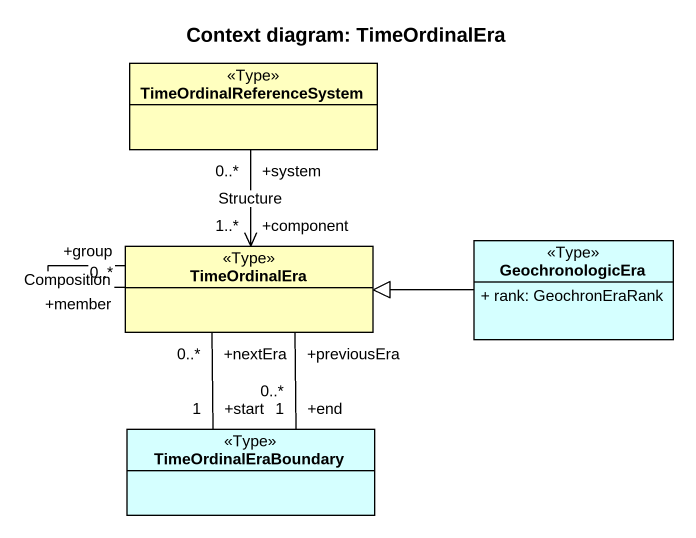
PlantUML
@startuml
title Context diagram: TimeOrdinalEra
hide circle
hide empty members
skinparam classAttributeIconSize 0
class TimeOrdinalReferenceSystem <<Type>> #FFFFBF
class TimeOrdinalEra <<Type>> #FFFFBF
class GeochronologicEra <<Type>> #D5FFFF {
  + rank: GeochronEraRank
}
class TimeOrdinalEraBoundary <<Type>> #D5FFFF
TimeOrdinalEra "+component\n1..*" <-up- "+system\n0..*" TimeOrdinalReferenceSystem : Structure
TimeOrdinalEra "+group" -- "+member\n0..*" TimeOrdinalEra : Composition
GeochronologicEra -left-|> TimeOrdinalEra
TimeOrdinalEraBoundary "+start\n1" -up- "+nextEra\n0..*" TimeOrdinalEra
TimeOrdinalEraBoundary "+end\n1" -up- "+previousEra\n0..*" TimeOrdinalEra
@enduml
